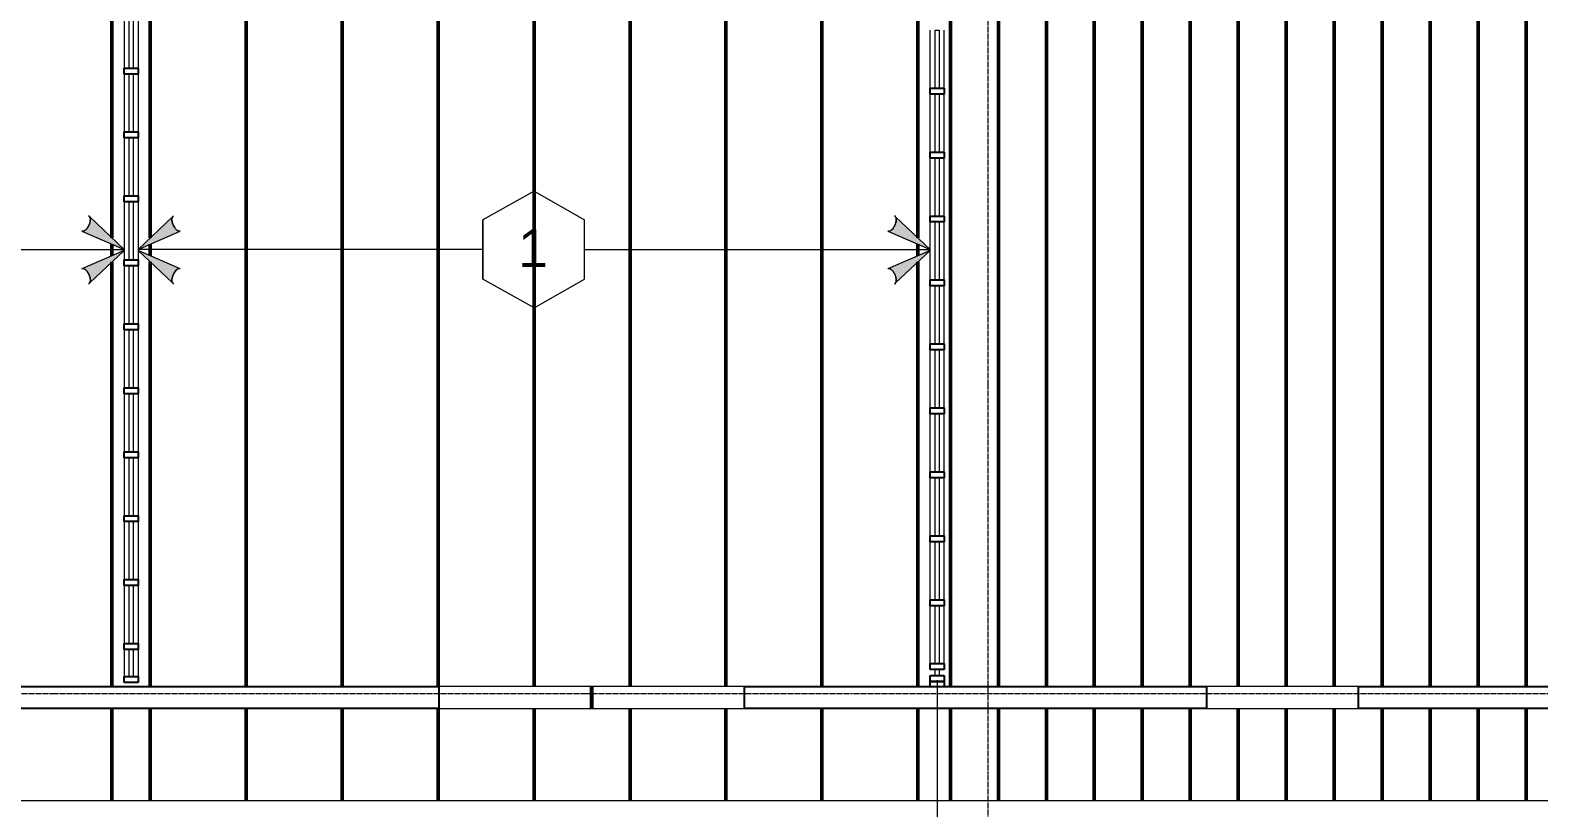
# Model space of a CAD drawing. Header units: inches. Extents: x -4036 to -1914, y 2 to 12338.
# Drawn here: x -2740 to -2362.6, y 11253.9 to 11448.5 of the extents above; entities that cross this region are included whole.
import ezdxf

# ---------------------------------------------------------------- set-up
doc = ezdxf.new("R2010")
doc.units = ezdxf.units.IN
doc.header["$MEASUREMENT"] = 0
doc.linetypes.add('Línea de rejilla', pattern=[0.875, 0.5, -0.125, 0.125, -0.125])
for name, color, linetype, lineweight in [('A-ANNO-NOTE', 131, 'Continuous', 9), ('A-DETL-GENF', 92, 'Continuous', 9), ('A-GLAZ-CURT', 52, 'Continuous', 9), ('A-GLAZ-CWMG', 51, 'Continuous', 9), ('A-WALL-IDEN', 211, 'Continuous', 9), ('I-WALL', 2, 'Continuous', 9), ('S-BEAM', 12, 'Continuous', 9), ('S-BEAM-ANLY', 10, 'Continuous', 50), ('S-GRID', 1, 'Continuous', 9)]:
    doc.layers.add(name, color=color, linetype=linetype, lineweight=lineweight)
doc.styles.add('Arial', font='arial.ttf', dxfattribs={"height": 9.448819})

# ---------------------------------------------------------------- blocks, each defined once
blk = doc.blocks.new('System Panel - PlyWood-764936-FRAMING PLAN - 2ND FLOOR')
at = {"layer": 'A-GLAZ-CURT', "lineweight": 18}
for p, q in [((-7.25, -0.5), (-7.25, 0.5)), ((-7.25, 0.5), (7.25, 0.5)), ((7.25, 0.5), (7.25, -0.5)), ((7.25, -0.5), (-7.25, -0.5))]:
    blk.add_line(p, q, dxfattribs=at)
blk = doc.blocks.new('System Panel - PlyWood-1273237-FRAMING PLAN - 2ND FLOOR')
at = {"layer": 'A-GLAZ-CURT', "lineweight": 18}
for p, q in [((-0.72, -0.5), (-0.72, 0.5)), ((-0.72, 0.5), (0.72, 0.5)), ((0.72, 0.5), (0.72, -0.5)), ((0.72, -0.5), (-0.72, -0.5))]:
    blk.add_line(p, q, dxfattribs=at)
blk = doc.blocks.new('Rectangular Mullion - 3 1_2_-735841-FRAMING PLAN - 2ND FLOOR')
at = {"layer": 'A-GLAZ-CWMG'}
for p, q in [((-3206.07, 10485.26), (-3206.07, 10499.76)), ((-3202.57, 10485.26), (-3202.57, 10499.76))]:
    blk.add_line(p, q, dxfattribs=at)
blk = doc.blocks.new('Rectangular Mullion - 3 1_2_-735869-FRAMING PLAN - 2ND FLOOR')
at = {"layer": 'A-GLAZ-CWMG', "lineweight": 25}
for p, q in [((0, 1.75), (-1.5, 1.75)), ((-1.5, 1.75), (-1.5, -1.75)), ((0, -1.75), (0, 1.75)), ((-1.5, -1.75), (0, -1.75))]:
    blk.add_line(p, q, dxfattribs=at)
blk = doc.blocks.new('Rectangular Mullion - 3 1_2_-735844-FRAMING PLAN - 2ND FLOOR')
at = {"layer": 'A-GLAZ-CWMG', "lineweight": 25}
for p, q in [((0.75, 1.75), (-0.75, 1.75)), ((-0.75, 1.75), (-0.75, -1.75)), ((0.75, -1.75), (0.75, 1.75)), ((-0.75, -1.75), (0.75, -1.75))]:
    blk.add_line(p, q, dxfattribs=at)
blk = doc.blocks.new('System Panel - PlyWood-1273358-FRAMING PLAN - 2ND FLOOR')
at = {"layer": 'A-GLAZ-CURT', "lineweight": 18}
for p, q in [((-3.36, -0.5), (-3.36, 0.5)), ((-3.36, 0.5), (3.36, 0.5)), ((3.36, 0.5), (3.36, -0.5)), ((3.36, -0.5), (-3.36, -0.5))]:
    blk.add_line(p, q, dxfattribs=at)
blk = doc.blocks.new('Rectangular Mullion - 3 1_2_-1273354-FRAMING PLAN - 2ND FLOOR')
at = {"layer": 'A-GLAZ-CWMG'}
for p, q in [((-3206.07, 10805.26), (-3206.07, 10811.99)), ((-3202.57, 10805.26), (-3202.57, 10811.99))]:
    blk.add_line(p, q, dxfattribs=at)
blk = doc.blocks.new('TRUSS - 24_-V50-FRAMING PLAN - 2ND FLOOR')
at = {"layer": 'S-BEAM'}
for p, q in [((184.15, 0), (-212.8, 0)), ((212.8, 0), (189.65, 0))]:
    blk.add_line(p, q, dxfattribs=at)
blk = doc.blocks.new('TRUSS - 24_-1506986-FRAMING PLAN - 2ND FLOOR')
at = {"layer": 'S-BEAM'}
for p, q in [((183.67, 0), (-212.32, 0)), ((212.32, 0), (189.17, 0))]:
    blk.add_line(p, q, dxfattribs=at)
blk = doc.blocks.new('TRUSS - 24_-1469656-FRAMING PLAN - 2ND FLOOR')
at = {"layer": 'S-BEAM'}
for p, q in [((177.67, 0), (-206.32, 0)), ((206.32, 0), (183.17, 0))]:
    blk.add_line(p, q, dxfattribs=at)
blk = doc.blocks.new('TRUSS - 24_-1469657-FRAMING PLAN - 2ND FLOOR')
at = {"layer": 'S-BEAM'}
for p, q in [((171.67, 0), (-200.32, 0)), ((200.32, 0), (177.17, 0))]:
    blk.add_line(p, q, dxfattribs=at)
blk = doc.blocks.new('TRUSS - 22_-1469616-FRAMING PLAN - 2ND FLOOR')
at = {"layer": 'S-BEAM'}
for p, q in [((51.92, 0), (-192.8, 0)), ((56.37, 0), (53.48, 0)), ((164.15, 0), (57.94, 0)), ((192.8, 0), (169.65, 0))]:
    blk.add_line(p, q, dxfattribs=at)
blk = doc.blocks.new('TRUSS - 22_-V51-FRAMING PLAN - 2ND FLOOR')
at = {"layer": 'S-BEAM'}
for p, q in [((164.15, 0), (-192.8, 0)), ((192.8, 0), (169.65, 0))]:
    blk.add_line(p, q, dxfattribs=at)
blk = doc.blocks.new('TRUSS - 22_-1469617-FRAMING PLAN - 2ND FLOOR')
at = {"layer": 'S-BEAM'}
for p, q in [((155.15, 0), (-183.8, 0)), ((183.8, 0), (160.65, 0))]:
    blk.add_line(p, q, dxfattribs=at)
blk = doc.blocks.new('TRUSS - 22_-V52-FRAMING PLAN - 2ND FLOOR')
at = {"layer": 'S-BEAM'}
for p, q in [((42.92, 0), (-183.8, 0)), ((47.37, 0), (44.48, 0)), ((155.15, 0), (48.94, 0)), ((183.8, 0), (160.65, 0))]:
    blk.add_line(p, q, dxfattribs=at)
blk = doc.blocks.new('TRUSS - 24_-1469658-FRAMING PLAN - 2ND FLOOR')
at = {"layer": 'S-BEAM'}
for p, q in [((165.67, 0), (-194.32, 0)), ((194.32, 0), (171.17, 0))]:
    blk.add_line(p, q, dxfattribs=at)
blk = doc.blocks.new('TRUSS - 24_-1469659-FRAMING PLAN - 2ND FLOOR')
at = {"layer": 'S-BEAM'}
for p, q in [((159.67, 0), (-188.32, 0)), ((188.32, 0), (165.17, 0))]:
    blk.add_line(p, q, dxfattribs=at)
blk = doc.blocks.new('TRUSS - 24_-1469660-FRAMING PLAN - 2ND FLOOR')
at = {"layer": 'S-BEAM'}
for p, q in [((158.75, 0), (-187.4, 0)), ((187.4, 0), (164.25, 0))]:
    blk.add_line(p, q, dxfattribs=at)
blk = doc.blocks.new('TRUSS - 24_-V73-FRAMING PLAN - 2ND FLOOR')
at = {"layer": 'S-BEAM'}
for p, q in [((164.15, 0), (-192.8, 0)), ((192.8, 0), (169.65, 0))]:
    blk.add_line(p, q, dxfattribs=at)
blk = doc.blocks.new('TRUSSES - TRUSSES-1143580-FRAMING PLAN - 2ND FLOOR')
at = {"layer": 'A-DETL-GENF'}
h = blk.add_hatch(color=256, dxfattribs=at)
h.paths.add_polyline_path([(-90.45, 8.4), (-99.05, 0.23), (-88.69, 4.79), (-88.9, 4.81), (-89.13, 4.9), (-89.36, 5.06), (-89.82, 5.53), (-90.21, 6.17), (-90.48, 6.89), (-90.6, 7.59), (-90.54, 8.17)], flags=0)
h.paths.add_polyline_path([(-99.05, 0), (-90.45, -8.17), (-90.54, -7.95), (-90.59, -7.68), (-90.56, -7.02), (-90.36, -6.3), (-90.03, -5.61), (-89.6, -5.04), (-89.13, -4.68), (-88.9, -4.59), (-88.69, -4.56), (-88.5, -4.6), (-90.24, -3.85)], flags=0)
h = blk.add_hatch(color=256, dxfattribs=at)
h.paths.add_polyline_path([(90.45, 8.4), (90.57, 8.04), (90.59, 7.9), (90.56, 7.25), (90.36, 6.53), (90.03, 5.84), (89.6, 5.27), (89.13, 4.9), (88.9, 4.81), (88.69, 4.79), (88.5, 4.83), (99.05, 0.23), (90.57, 8.29)], flags=0)
h.paths.add_polyline_path([(99.05, 0), (88.69, -4.56), (88.9, -4.59), (89.13, -4.68), (89.36, -4.83), (89.82, -5.31), (90.21, -5.95), (90.48, -6.66), (90.6, -7.36), (90.54, -7.95), (90.45, -8.17), (97.93, -1.06)], flags=0)
for p, q in [((0, 14.61), (-12.61, 7.43)), ((0, 14.61), (12.85, 7.43)), ((-90.45, 8.4), (-99.05, 0.23)), ((-90.45, 8.4), (-90.17, 8.66)), ((90.45, 8.4), (90.17, 8.66)), ((99.05, 0.23), (90.45, 8.4)), ((-99.05, 0.23), (-88.5, 4.83)), ((-12.61, 7.43), (-12.61, -7.43)), ((12.85, -7.43), (12.85, 7.43)), ((12.85, 7.43), (12.85, -7.43)), ((88.5, 4.83), (99.05, 0.23)), ((-99.05, 0), (-90.45, -8.17)), ((-88.5, -4.6), (-99.05, 0)), ((-12.61, 0), (-99.05, 0)), ((12.85, 0), (99.05, 0)), ((99.05, 0), (88.5, -4.6)), ((90.45, -8.17), (99.05, 0)), ((0, -14.56), (-12.61, -7.43)), ((0, -14.56), (12.85, -7.43)), ((-90.45, -8.17), (-90.17, -8.43)), ((90.45, -8.17), (90.17, -8.43))]:
    blk.add_line(p, q, dxfattribs=at)
for centre, major_axis, start_param, end_param in [((-89.34, 6.74), (-0.84, 1.91), 0.527907, 1.031328), ((-89.34, 6.74), (-0.84, 1.91), 0, 0.515859), ((89.34, 6.74), (0.84, 1.91), 5.767326, 6.283185), ((89.34, 6.74), (0.84, 1.91), 5.251857, 5.755279), ((-89.34, 6.74), (-0.84, 1.91), 1.058732, 1.553534), ((-89.34, 6.74), (-0.84, 1.91), 1.586991, 2.08013), ((-89.34, 6.74), (-0.84, 1.91), 2.111632, 2.609761), ((-89.34, 6.74), (-0.84, 1.91), 2.630892, 3.141593), ((89.34, 6.74), (0.84, 1.91), 3.141593, 3.652293), ((89.34, 6.74), (0.84, 1.91), 3.673425, 4.171554), ((89.34, 6.74), (0.84, 1.91), 4.203055, 4.696194), ((89.34, 6.74), (0.84, 1.91), 4.729651, 5.220064), ((-89.34, -6.52), (0.84, 1.91), 2.110265, 2.613686), ((-89.34, -6.52), (0.84, 1.91), 1.588058, 2.082861), ((-89.34, -6.52), (0.84, 1.91), 1.061463, 1.554602), ((-89.34, -6.52), (0.84, 1.91), 0.531832, 1.029961), ((-89.34, -6.52), (0.84, 1.91), 0, 0.5107), ((89.34, -6.52), (-0.84, 1.91), 5.772485, 6.283185), ((89.34, -6.52), (-0.84, 1.91), 5.253224, 5.751353), ((89.34, -6.52), (-0.84, 1.91), 4.728584, 5.221723), ((89.34, -6.52), (-0.84, 1.91), 4.204714, 4.695127), ((89.34, -6.52), (-0.84, 1.91), 3.669499, 4.172921), ((-89.34, -6.52), (0.84, 1.91), 2.625734, 3.141593), ((89.34, -6.52), (-0.84, 1.91), 3.141593, 3.657452)]:
    blk.add_ellipse(centre, major_axis=major_axis, ratio=0.493649, start_param=start_param, end_param=end_param, dxfattribs=at)
for points, knots in [([(-88.5, 4.83), (-88.56, 4.81), (-88.69, 4.78), (-88.9, 4.8), (-89.13, 4.89), (-89.44, 5.1), (-89.83, 5.5), (-90.23, 6.16), (-90.53, 6.96), (-90.63, 7.64), (-90.57, 8.12), (-90.5, 8.31), (-90.45, 8.4)], [0, 0, 0, 0, 0.066667, 0.133333, 0.2, 0.266667, 0.4, 0.533333, 0.666667, 0.833333, 0.916667, 1, 1, 1, 1]), ([(90.45, 8.4), (90.49, 8.33), (90.55, 8.18), (90.61, 7.82), (90.59, 7.26), (90.39, 6.52), (90.06, 5.84), (89.66, 5.3), (89.24, 4.94), (88.91, 4.79), (88.66, 4.78), (88.56, 4.81), (88.5, 4.83)], [0, 0, 0, 0, 0.066667, 0.133333, 0.266667, 0.4, 0.533333, 0.65, 0.766667, 0.883333, 0.941667, 1, 1, 1, 1]), ([(-90.45, -8.17), (-90.49, -8.1), (-90.55, -7.96), (-90.61, -7.59), (-90.59, -7.03), (-90.39, -6.3), (-90.06, -5.62), (-89.66, -5.08), (-89.24, -4.71), (-88.91, -4.57), (-88.66, -4.55), (-88.56, -4.58), (-88.5, -4.6)], [0, 0, 0, 0, 0.066667, 0.133333, 0.266667, 0.4, 0.533333, 0.65, 0.766667, 0.883333, 0.941667, 1, 1, 1, 1]), ([(88.5, -4.6), (88.56, -4.58), (88.69, -4.55), (88.9, -4.57), (89.13, -4.67), (89.44, -4.87), (89.83, -5.28), (90.23, -5.93), (90.53, -6.73), (90.63, -7.41), (90.57, -7.9), (90.5, -8.09), (90.45, -8.17)], [0, 0, 0, 0, 0.066667, 0.133333, 0.2, 0.266667, 0.4, 0.533333, 0.666667, 0.833333, 0.916667, 1, 1, 1, 1])]:
    blk.add_open_spline(points, degree=3, knots=knots, dxfattribs=at)
blk = doc.blocks.new('TRUSSES - TRUSSES-V116-FRAMING PLAN - 2ND FLOOR')
at = {"layer": 'A-DETL-GENF'}
h = blk.add_hatch(color=256, dxfattribs=at)
h.paths.add_polyline_path([(-90.45, 8.4), (-99.05, 0.23), (-88.69, 4.79), (-88.9, 4.81), (-89.13, 4.9), (-89.36, 5.06), (-89.82, 5.53), (-90.21, 6.17), (-90.48, 6.89), (-90.6, 7.59), (-90.54, 8.17)], flags=0)
h.paths.add_polyline_path([(-99.05, 0), (-90.45, -8.17), (-90.54, -7.95), (-90.59, -7.68), (-90.56, -7.02), (-90.36, -6.3), (-90.03, -5.61), (-89.6, -5.04), (-89.13, -4.68), (-88.9, -4.59), (-88.69, -4.56), (-88.5, -4.6), (-96.3, -1.2)], flags=0)
h = blk.add_hatch(color=256, dxfattribs=at)
h.paths.add_polyline_path([(90.45, 8.4), (90.54, 8.17), (90.59, 7.9), (90.56, 7.25), (90.36, 6.53), (90.03, 5.84), (89.6, 5.27), (89.13, 4.9), (88.9, 4.81), (88.69, 4.79), (88.5, 4.83), (99.05, 0.23), (95.27, 3.82)], flags=0)
h.paths.add_polyline_path([(99.05, 0), (88.69, -4.56), (88.9, -4.59), (89.13, -4.68), (89.36, -4.83), (89.82, -5.31), (90.21, -5.95), (90.48, -6.66), (90.6, -7.36), (90.54, -7.95), (90.45, -8.17), (95.27, -3.59)], flags=0)
for p, q in [((0, 14.61), (-12.61, 7.43)), ((0, 14.61), (12.85, 7.43)), ((-90.45, 8.4), (-99.05, 0.23)), ((-90.45, 8.4), (-90.17, 8.66)), ((90.45, 8.4), (90.17, 8.66)), ((99.05, 0.23), (90.45, 8.4)), ((-99.05, 0.23), (-88.5, 4.83)), ((-12.61, 7.43), (-12.61, -7.43)), ((12.85, -7.43), (12.85, 7.43)), ((12.85, 7.43), (12.85, -7.43)), ((88.5, 4.83), (99.05, 0.23)), ((-99.05, 0), (-90.45, -8.17)), ((-88.5, -4.6), (-99.05, 0)), ((-12.61, 0), (-99.05, 0)), ((12.85, 0), (99.05, 0)), ((99.05, 0), (88.5, -4.6)), ((90.45, -8.17), (99.05, 0)), ((0, -14.56), (-12.61, -7.43)), ((0, -14.56), (12.85, -7.43)), ((-90.45, -8.17), (-90.17, -8.43)), ((90.45, -8.17), (90.17, -8.43))]:
    blk.add_line(p, q, dxfattribs=at)
for centre, major_axis, start_param, end_param in [((-89.34, 6.74), (-0.84, 1.91), 0.527907, 1.031328), ((-89.34, 6.74), (-0.84, 1.91), 0, 0.515859), ((89.34, 6.74), (0.84, 1.91), 5.767326, 6.283185), ((89.34, 6.74), (0.84, 1.91), 5.251857, 5.755279), ((-89.34, 6.74), (-0.84, 1.91), 1.058732, 1.553534), ((-89.34, 6.74), (-0.84, 1.91), 1.586991, 2.08013), ((-89.34, 6.74), (-0.84, 1.91), 2.111632, 2.609761), ((-89.34, 6.74), (-0.84, 1.91), 2.630892, 3.141593), ((89.34, 6.74), (0.84, 1.91), 3.141593, 3.652293), ((89.34, 6.74), (0.84, 1.91), 3.673425, 4.171554), ((89.34, 6.74), (0.84, 1.91), 4.203055, 4.696194), ((89.34, 6.74), (0.84, 1.91), 4.729651, 5.224453), ((-89.34, -6.52), (0.84, 1.91), 2.110265, 2.613686), ((-89.34, -6.52), (0.84, 1.91), 1.588058, 2.069331), ((-89.34, -6.52), (0.84, 1.91), 1.061463, 1.554602), ((-89.34, -6.52), (0.84, 1.91), 0.531832, 1.029961), ((-89.34, -6.52), (0.84, 1.91), 0, 0.5107), ((89.34, -6.52), (-0.84, 1.91), 5.772485, 6.283185), ((89.34, -6.52), (-0.84, 1.91), 5.253224, 5.751353), ((89.34, -6.52), (-0.84, 1.91), 4.728584, 5.221723), ((89.34, -6.52), (-0.84, 1.91), 4.200325, 4.695127), ((89.34, -6.52), (-0.84, 1.91), 3.669499, 4.172921), ((-89.34, -6.52), (0.84, 1.91), 2.625734, 3.141593), ((89.34, -6.52), (-0.84, 1.91), 3.141593, 3.657452)]:
    blk.add_ellipse(centre, major_axis=major_axis, ratio=0.493649, start_param=start_param, end_param=end_param, dxfattribs=at)
for points, knots in [([(-88.5, 4.83), (-88.56, 4.81), (-88.69, 4.78), (-88.9, 4.8), (-89.13, 4.89), (-89.44, 5.1), (-89.83, 5.5), (-90.23, 6.16), (-90.53, 6.96), (-90.63, 7.64), (-90.57, 8.12), (-90.5, 8.31), (-90.45, 8.4)], [0, 0, 0, 0, 0.066667, 0.133333, 0.2, 0.266667, 0.4, 0.533333, 0.666667, 0.833333, 0.916667, 1, 1, 1, 1]), ([(90.45, 8.4), (90.49, 8.33), (90.55, 8.18), (90.61, 7.82), (90.59, 7.26), (90.39, 6.52), (90.06, 5.84), (89.66, 5.3), (89.24, 4.94), (88.91, 4.79), (88.66, 4.78), (88.56, 4.81), (88.5, 4.83)], [0, 0, 0, 0, 0.066667, 0.133333, 0.266667, 0.4, 0.533333, 0.65, 0.766667, 0.883333, 0.941667, 1, 1, 1, 1]), ([(-90.45, -8.17), (-90.49, -8.1), (-90.55, -7.96), (-90.61, -7.59), (-90.59, -7.03), (-90.39, -6.3), (-90.06, -5.62), (-89.66, -5.08), (-89.24, -4.71), (-88.91, -4.57), (-88.66, -4.55), (-88.56, -4.58), (-88.5, -4.6)], [0, 0, 0, 0, 0.066667, 0.133333, 0.266667, 0.4, 0.533333, 0.65, 0.766667, 0.883333, 0.941667, 1, 1, 1, 1]), ([(88.5, -4.6), (88.56, -4.58), (88.69, -4.55), (88.9, -4.57), (89.13, -4.67), (89.44, -4.87), (89.83, -5.28), (90.23, -5.93), (90.53, -6.73), (90.63, -7.41), (90.57, -7.9), (90.5, -8.09), (90.45, -8.17)], [0, 0, 0, 0, 0.066667, 0.133333, 0.2, 0.266667, 0.4, 0.533333, 0.666667, 0.833333, 0.916667, 1, 1, 1, 1])]:
    blk.add_open_spline(points, degree=3, knots=knots, dxfattribs=at)

msp = doc.modelspace()

# ---------------------------------------------------------------- linework, layer by layer
at = {"layer": 'A-WALL-IDEN'}
msp.add_line((-2513.12, 11285.83), (-2513.12, 11158.31), dxfattribs=at)
at = {"layer": 'I-WALL', "lineweight": 25}
for p, q in [((-2753.31, 11284.29), (-2637.74, 11284.29)), ((-2637.74, 11284.29), (-2637.74, 11278.79)), ((-2599.71, 11278.79), (-2599.71, 11284.29)), ((-2599.71, 11284.29), (-2599.34, 11284.29)), ((-2599.34, 11284.29), (-2599.34, 11278.79)), ((-2561.31, 11278.79), (-2561.31, 11284.29)), ((-2561.31, 11284.29), (-2445.74, 11284.29)), ((-2514.87, 11284.29), (-2514.87, 11285.54)), ((-2514.87, 11285.54), (-2511.37, 11285.54)), ((-2511.37, 11285.54), (-2511.37, 11284.29)), ((-2445.74, 11284.29), (-2445.74, 11278.79)), ((-2407.71, 11278.79), (-2407.71, 11284.29)), ((-2407.71, 11284.29), (-2349.74, 11284.29)), ((-2637.74, 11278.79), (-2753.31, 11278.79)), ((-2599.34, 11278.79), (-2599.71, 11278.79)), ((-2445.74, 11278.79), (-2561.31, 11278.79)), ((-2349.74, 11278.79), (-2407.71, 11278.79))]:
    msp.add_line(p, q, dxfattribs=at)
at = {"layer": 'I-WALL'}
for p, q in [((-2599.71, 11284.29), (-2637.74, 11284.29)), ((-2561.31, 11284.29), (-2599.34, 11284.29)), ((-2407.71, 11284.29), (-2445.74, 11284.29)), ((-2637.74, 11278.79), (-2599.71, 11278.79)), ((-2599.34, 11278.79), (-2561.31, 11278.79)), ((-2445.74, 11278.79), (-2407.71, 11278.79)), ((-2076.17, 11255.64), (-3403.17, 11255.64))]:
    msp.add_line(p, q, dxfattribs=at)
at = {"layer": 'S-BEAM-ANLY', "color": 7}
for p, q in [((-2425.77, 11651.24), (-2425.77, 11285.64)), ((-2413.77, 11651.24), (-2413.77, 11285.64)), ((-2401.77, 11651.24), (-2401.77, 11285.64)), ((-2389.77, 11651.24), (-2389.77, 11285.64)), ((-2377.77, 11651.24), (-2377.77, 11285.64)), ((-2365.77, 11651.24), (-2365.77, 11285.64)), ((-2437.77, 11650.28), (-2437.77, 11285.64)), ((-2449.77, 11638.28), (-2449.77, 11285.64)), ((-2461.77, 11626.28), (-2461.77, 11285.64)), ((-2473.77, 11614.28), (-2473.77, 11285.64)), ((-2637.92, 11611.24), (-2637.92, 11285.64)), ((-2613.92, 11611.24), (-2613.92, 11285.64)), ((-2589.92, 11611.24), (-2589.92, 11285.64)), ((-2565.92, 11611.24), (-2565.92, 11285.64)), ((-2541.92, 11611.24), (-2541.92, 11285.64)), ((-2517.92, 11611.24), (-2517.92, 11396.52)), ((-2509.77, 11611.24), (-2509.77, 11285.64)), ((-2485.77, 11602.28), (-2485.77, 11285.64)), ((-2497.77, 11600.44), (-2497.77, 11285.64)), ((-2719.52, 11593.24), (-2719.52, 11396.52)), ((-2709.92, 11593.24), (-2709.92, 11396.52)), ((-2685.92, 11593.24), (-2685.92, 11285.64)), ((-2661.92, 11593.24), (-2661.92, 11285.64)), ((-2719.52, 11394.96), (-2719.52, 11392.07)), ((-2709.92, 11394.96), (-2709.92, 11392.07)), ((-2517.92, 11394.96), (-2517.92, 11392.07)), ((-2719.52, 11390.5), (-2719.52, 11285.64)), ((-2709.92, 11390.5), (-2709.92, 11285.64)), ((-2517.92, 11390.5), (-2517.92, 11285.64)), ((-2719.52, 11285.64), (-2719.52, 11284.29)), ((-2709.92, 11285.64), (-2709.92, 11284.29)), ((-2685.92, 11285.64), (-2685.92, 11284.29)), ((-2661.92, 11285.64), (-2661.92, 11284.29)), ((-2637.92, 11285.64), (-2637.92, 11284.29)), ((-2613.92, 11285.64), (-2613.92, 11284.29)), ((-2589.92, 11285.64), (-2589.92, 11284.29)), ((-2565.92, 11285.64), (-2565.92, 11284.29)), ((-2541.92, 11285.64), (-2541.92, 11284.29)), ((-2517.92, 11285.64), (-2517.92, 11284.29)), ((-2509.77, 11285.64), (-2509.77, 11284.29)), ((-2497.77, 11285.64), (-2497.77, 11284.29)), ((-2485.77, 11285.64), (-2485.77, 11284.29)), ((-2473.77, 11285.64), (-2473.77, 11284.29)), ((-2461.77, 11285.64), (-2461.77, 11284.29)), ((-2449.77, 11285.64), (-2449.77, 11284.29)), ((-2437.77, 11285.64), (-2437.77, 11284.29)), ((-2425.77, 11285.64), (-2425.77, 11284.29)), ((-2413.77, 11285.64), (-2413.77, 11284.29)), ((-2401.77, 11285.64), (-2401.77, 11284.29)), ((-2389.77, 11285.64), (-2389.77, 11284.29)), ((-2377.77, 11285.64), (-2377.77, 11284.29)), ((-2365.77, 11285.64), (-2365.77, 11284.29)), ((-2719.52, 11278.79), (-2719.52, 11255.64)), ((-2709.92, 11278.79), (-2709.92, 11255.64)), ((-2685.92, 11278.79), (-2685.92, 11255.64)), ((-2661.92, 11278.79), (-2661.92, 11255.64)), ((-2637.92, 11278.79), (-2637.92, 11255.64)), ((-2613.92, 11278.79), (-2613.92, 11255.64)), ((-2589.92, 11278.79), (-2589.92, 11255.64)), ((-2565.92, 11278.79), (-2565.92, 11255.64)), ((-2541.92, 11278.79), (-2541.92, 11255.64)), ((-2517.92, 11278.79), (-2517.92, 11255.64)), ((-2509.77, 11278.79), (-2509.77, 11255.64)), ((-2497.77, 11278.79), (-2497.77, 11255.64)), ((-2485.77, 11278.79), (-2485.77, 11255.64)), ((-2473.77, 11278.79), (-2473.77, 11255.64)), ((-2461.77, 11278.79), (-2461.77, 11255.64)), ((-2449.77, 11278.79), (-2449.77, 11255.64)), ((-2437.77, 11278.79), (-2437.77, 11255.64)), ((-2425.77, 11278.79), (-2425.77, 11255.64)), ((-2413.77, 11278.79), (-2413.77, 11255.64)), ((-2401.77, 11278.79), (-2401.77, 11255.64)), ((-2389.77, 11278.79), (-2389.77, 11255.64)), ((-2377.77, 11278.79), (-2377.77, 11255.64)), ((-2365.77, 11278.79), (-2365.77, 11255.64))]:
    msp.add_line(p, q, dxfattribs=at)
at = {"layer": 'S-GRID', "linetype": 'Línea de rejilla'}
for p, q in [((-2500.32, 9786.33), (-2500.32, 12288.56)), ((-1959.43, 11282.44), (-3987.13, 11282.44))]:
    msp.add_line(p, q, dxfattribs=at)

# ---------------------------------------------------------------- block references
at = {"layer": 'A-DETL-GENF', "rotation": 180}
for name, p in [('TRUSSES - TRUSSES-V116-FRAMING PLAN - 2ND FLOOR', (-2815.52, 11393.63)), ('TRUSSES - TRUSSES-1143580-FRAMING PLAN - 2ND FLOOR', (-2613.92, 11393.63))]:
    msp.add_blockref(name, p, dxfattribs=at)
at = {"layer": 'A-GLAZ-CURT', "rotation": 269.9999999999999}
for name, p in [('System Panel - PlyWood-764936-FRAMING PLAN - 2ND FLOOR', (-2714.72, 11446.26)), ('System Panel - PlyWood-764936-FRAMING PLAN - 2ND FLOOR', (-2513.12, 11441.24)), ('System Panel - PlyWood-764936-FRAMING PLAN - 2ND FLOOR', (-2714.72, 11430.26)), ('System Panel - PlyWood-764936-FRAMING PLAN - 2ND FLOOR', (-2513.12, 11425.24)), ('System Panel - PlyWood-764936-FRAMING PLAN - 2ND FLOOR', (-2714.72, 11414.26)), ('System Panel - PlyWood-764936-FRAMING PLAN - 2ND FLOOR', (-2513.12, 11409.24)), ('System Panel - PlyWood-764936-FRAMING PLAN - 2ND FLOOR', (-2714.72, 11398.26)), ('System Panel - PlyWood-764936-FRAMING PLAN - 2ND FLOOR', (-2513.12, 11393.24)), ('System Panel - PlyWood-764936-FRAMING PLAN - 2ND FLOOR', (-2714.72, 11382.26)), ('System Panel - PlyWood-764936-FRAMING PLAN - 2ND FLOOR', (-2513.12, 11377.24)), ('System Panel - PlyWood-764936-FRAMING PLAN - 2ND FLOOR', (-2714.72, 11366.26)), ('System Panel - PlyWood-764936-FRAMING PLAN - 2ND FLOOR', (-2513.12, 11361.24)), ('System Panel - PlyWood-764936-FRAMING PLAN - 2ND FLOOR', (-2714.72, 11350.26)), ('System Panel - PlyWood-764936-FRAMING PLAN - 2ND FLOOR', (-2513.12, 11345.24)), ('System Panel - PlyWood-764936-FRAMING PLAN - 2ND FLOOR', (-2714.72, 11334.26)), ('System Panel - PlyWood-764936-FRAMING PLAN - 2ND FLOOR', (-2513.12, 11329.24)), ('System Panel - PlyWood-764936-FRAMING PLAN - 2ND FLOOR', (-2714.72, 11318.26)), ('System Panel - PlyWood-764936-FRAMING PLAN - 2ND FLOOR', (-2513.12, 11313.24)), ('System Panel - PlyWood-764936-FRAMING PLAN - 2ND FLOOR', (-2714.72, 11302.26)), ('System Panel - PlyWood-764936-FRAMING PLAN - 2ND FLOOR', (-2513.12, 11297.24)), ('System Panel - PlyWood-1273358-FRAMING PLAN - 2ND FLOOR', (-2714.72, 11290.15)), ('System Panel - PlyWood-1273237-FRAMING PLAN - 2ND FLOOR', (-2513.12, 11287.76))]:
    msp.add_blockref(name, p, dxfattribs=at)
at = {"layer": 'A-GLAZ-CWMG', "rotation": 180}
for name, p in [('Rectangular Mullion - 3 1_2_-735841-FRAMING PLAN - 2ND FLOOR', (-5919.05, 21938.78)), ('Rectangular Mullion - 3 1_2_-735841-FRAMING PLAN - 2ND FLOOR', (-5717.45, 21933.75)), ('Rectangular Mullion - 3 1_2_-735841-FRAMING PLAN - 2ND FLOOR', (-5919.05, 21922.78)), ('Rectangular Mullion - 3 1_2_-735841-FRAMING PLAN - 2ND FLOOR', (-5717.45, 21917.75)), ('Rectangular Mullion - 3 1_2_-735841-FRAMING PLAN - 2ND FLOOR', (-5919.05, 21906.78)), ('Rectangular Mullion - 3 1_2_-735841-FRAMING PLAN - 2ND FLOOR', (-5717.45, 21901.75)), ('Rectangular Mullion - 3 1_2_-735841-FRAMING PLAN - 2ND FLOOR', (-5919.05, 21890.78)), ('Rectangular Mullion - 3 1_2_-735841-FRAMING PLAN - 2ND FLOOR', (-5717.45, 21885.75)), ('Rectangular Mullion - 3 1_2_-735841-FRAMING PLAN - 2ND FLOOR', (-5919.05, 21874.78)), ('Rectangular Mullion - 3 1_2_-735841-FRAMING PLAN - 2ND FLOOR', (-5717.45, 21869.75)), ('Rectangular Mullion - 3 1_2_-735841-FRAMING PLAN - 2ND FLOOR', (-5919.05, 21858.78)), ('Rectangular Mullion - 3 1_2_-735841-FRAMING PLAN - 2ND FLOOR', (-5717.45, 21853.75)), ('Rectangular Mullion - 3 1_2_-735841-FRAMING PLAN - 2ND FLOOR', (-5919.05, 21842.78)), ('Rectangular Mullion - 3 1_2_-735841-FRAMING PLAN - 2ND FLOOR', (-5717.45, 21837.75)), ('Rectangular Mullion - 3 1_2_-735841-FRAMING PLAN - 2ND FLOOR', (-5919.05, 21826.78)), ('Rectangular Mullion - 3 1_2_-735841-FRAMING PLAN - 2ND FLOOR', (-5717.45, 21821.75)), ('Rectangular Mullion - 3 1_2_-735841-FRAMING PLAN - 2ND FLOOR', (-5919.05, 21810.78)), ('Rectangular Mullion - 3 1_2_-735841-FRAMING PLAN - 2ND FLOOR', (-5717.45, 21805.75)), ('Rectangular Mullion - 3 1_2_-735841-FRAMING PLAN - 2ND FLOOR', (-5919.05, 21794.78)), ('Rectangular Mullion - 3 1_2_-735841-FRAMING PLAN - 2ND FLOOR', (-5717.45, 21789.75)), ('Rectangular Mullion - 3 1_2_-1273354-FRAMING PLAN - 2ND FLOOR', (-5919.05, 22098.78))]:
    msp.add_blockref(name, p, dxfattribs=at)
at = {"layer": 'A-GLAZ-CWMG', "extrusion": (0, 0, -1), "rotation": 270.0000000000001}
for name, p in [('Rectangular Mullion - 3 1_2_-735844-FRAMING PLAN - 2ND FLOOR', (2714.72, 11438.26)), ('Rectangular Mullion - 3 1_2_-735844-FRAMING PLAN - 2ND FLOOR', (2513.12, 11433.24)), ('Rectangular Mullion - 3 1_2_-735844-FRAMING PLAN - 2ND FLOOR', (2714.72, 11422.26)), ('Rectangular Mullion - 3 1_2_-735844-FRAMING PLAN - 2ND FLOOR', (2513.12, 11417.24)), ('Rectangular Mullion - 3 1_2_-735844-FRAMING PLAN - 2ND FLOOR', (2714.72, 11406.26)), ('Rectangular Mullion - 3 1_2_-735844-FRAMING PLAN - 2ND FLOOR', (2513.12, 11401.24)), ('Rectangular Mullion - 3 1_2_-735844-FRAMING PLAN - 2ND FLOOR', (2714.72, 11390.26)), ('Rectangular Mullion - 3 1_2_-735844-FRAMING PLAN - 2ND FLOOR', (2513.12, 11385.24)), ('Rectangular Mullion - 3 1_2_-735844-FRAMING PLAN - 2ND FLOOR', (2714.72, 11374.26)), ('Rectangular Mullion - 3 1_2_-735844-FRAMING PLAN - 2ND FLOOR', (2513.12, 11369.24)), ('Rectangular Mullion - 3 1_2_-735844-FRAMING PLAN - 2ND FLOOR', (2714.72, 11358.26)), ('Rectangular Mullion - 3 1_2_-735844-FRAMING PLAN - 2ND FLOOR', (2513.12, 11353.24)), ('Rectangular Mullion - 3 1_2_-735844-FRAMING PLAN - 2ND FLOOR', (2714.72, 11342.26)), ('Rectangular Mullion - 3 1_2_-735844-FRAMING PLAN - 2ND FLOOR', (2513.12, 11337.24)), ('Rectangular Mullion - 3 1_2_-735844-FRAMING PLAN - 2ND FLOOR', (2714.72, 11326.26)), ('Rectangular Mullion - 3 1_2_-735844-FRAMING PLAN - 2ND FLOOR', (2513.12, 11321.24)), ('Rectangular Mullion - 3 1_2_-735844-FRAMING PLAN - 2ND FLOOR', (2714.72, 11310.26)), ('Rectangular Mullion - 3 1_2_-735844-FRAMING PLAN - 2ND FLOOR', (2513.12, 11305.24)), ('Rectangular Mullion - 3 1_2_-735844-FRAMING PLAN - 2ND FLOOR', (2714.72, 11294.26)), ('Rectangular Mullion - 3 1_2_-735844-FRAMING PLAN - 2ND FLOOR', (2513.12, 11289.24)), ('Rectangular Mullion - 3 1_2_-735869-FRAMING PLAN - 2ND FLOOR', (2714.72, 11285.29)), ('Rectangular Mullion - 3 1_2_-735869-FRAMING PLAN - 2ND FLOOR', (2513.12, 11285.54))]:
    msp.add_blockref(name, p, dxfattribs=at)
at = {"layer": 'S-BEAM'}
for name, p, rotation in [('TRUSS - 24_-V50-FRAMING PLAN - 2ND FLOOR', (-2425.77, 11468.44), 270.0000000000004), ('TRUSS - 24_-V50-FRAMING PLAN - 2ND FLOOR', (-2413.77, 11468.44), 270.0000000000004), ('TRUSS - 24_-V50-FRAMING PLAN - 2ND FLOOR', (-2401.77, 11468.44), 270.0000000000004), ('TRUSS - 24_-V50-FRAMING PLAN - 2ND FLOOR', (-2389.77, 11468.44), 270.0000000000004), ('TRUSS - 24_-V50-FRAMING PLAN - 2ND FLOOR', (-2377.77, 11468.44), 270.0000000000004), ('TRUSS - 24_-V50-FRAMING PLAN - 2ND FLOOR', (-2365.77, 11468.44), 270.0000000000004), ('TRUSS - 24_-1506986-FRAMING PLAN - 2ND FLOOR', (-2437.77, 11467.96), 270.0000000000004), ('TRUSS - 24_-1469656-FRAMING PLAN - 2ND FLOOR', (-2449.77, 11461.96), 270.0000000000004), ('TRUSS - 24_-1469657-FRAMING PLAN - 2ND FLOOR', (-2461.77, 11455.96), 270.0000000000004), ('TRUSS - 24_-1469658-FRAMING PLAN - 2ND FLOOR', (-2473.77, 11449.96), 270.0000000000004), ('TRUSS - 22_-V51-FRAMING PLAN - 2ND FLOOR', (-2637.92, 11448.44), 270.0000000000003), ('TRUSS - 22_-V51-FRAMING PLAN - 2ND FLOOR', (-2613.92, 11448.44), 270.0000000000003), ('TRUSS - 22_-V51-FRAMING PLAN - 2ND FLOOR', (-2589.92, 11448.44), 270.0000000000003), ('TRUSS - 22_-V51-FRAMING PLAN - 2ND FLOOR', (-2565.92, 11448.44), 270.0000000000003), ('TRUSS - 22_-V51-FRAMING PLAN - 2ND FLOOR', (-2541.92, 11448.44), 270.0000000000003), ('TRUSS - 22_-1469616-FRAMING PLAN - 2ND FLOOR', (-2517.92, 11448.44), 270.0000000000003), ('TRUSS - 24_-V73-FRAMING PLAN - 2ND FLOOR', (-2509.77, 11448.44), 270.0000000000004), ('TRUSS - 24_-1469659-FRAMING PLAN - 2ND FLOOR', (-2485.77, 11443.96), 270.0000000000004), ('TRUSS - 24_-1469660-FRAMING PLAN - 2ND FLOOR', (-2497.77, 11443.04), 270.0000000000004), ('TRUSS - 22_-V52-FRAMING PLAN - 2ND FLOOR', (-2719.52, 11439.44), 270.0000000000003), ('TRUSS - 22_-V52-FRAMING PLAN - 2ND FLOOR', (-2709.92, 11439.44), 270.0000000000003), ('TRUSS - 22_-1469617-FRAMING PLAN - 2ND FLOOR', (-2685.92, 11439.44), 270.0000000000003), ('TRUSS - 22_-1469617-FRAMING PLAN - 2ND FLOOR', (-2661.92, 11439.44), 270.0000000000003)]:
    msp.add_blockref(name, p, dxfattribs=dict(at, rotation=rotation))

# ---------------------------------------------------------------- texts
at = {"layer": 'A-ANNO-NOTE', "insert": (-2617.84, 11398.68), "char_height": 9.45, "width": 8.787, "attachment_point": 1, "style": 'Arial'}
msp.add_mtext('1', dxfattribs=at)

doc.saveas('drawing.dxf')
